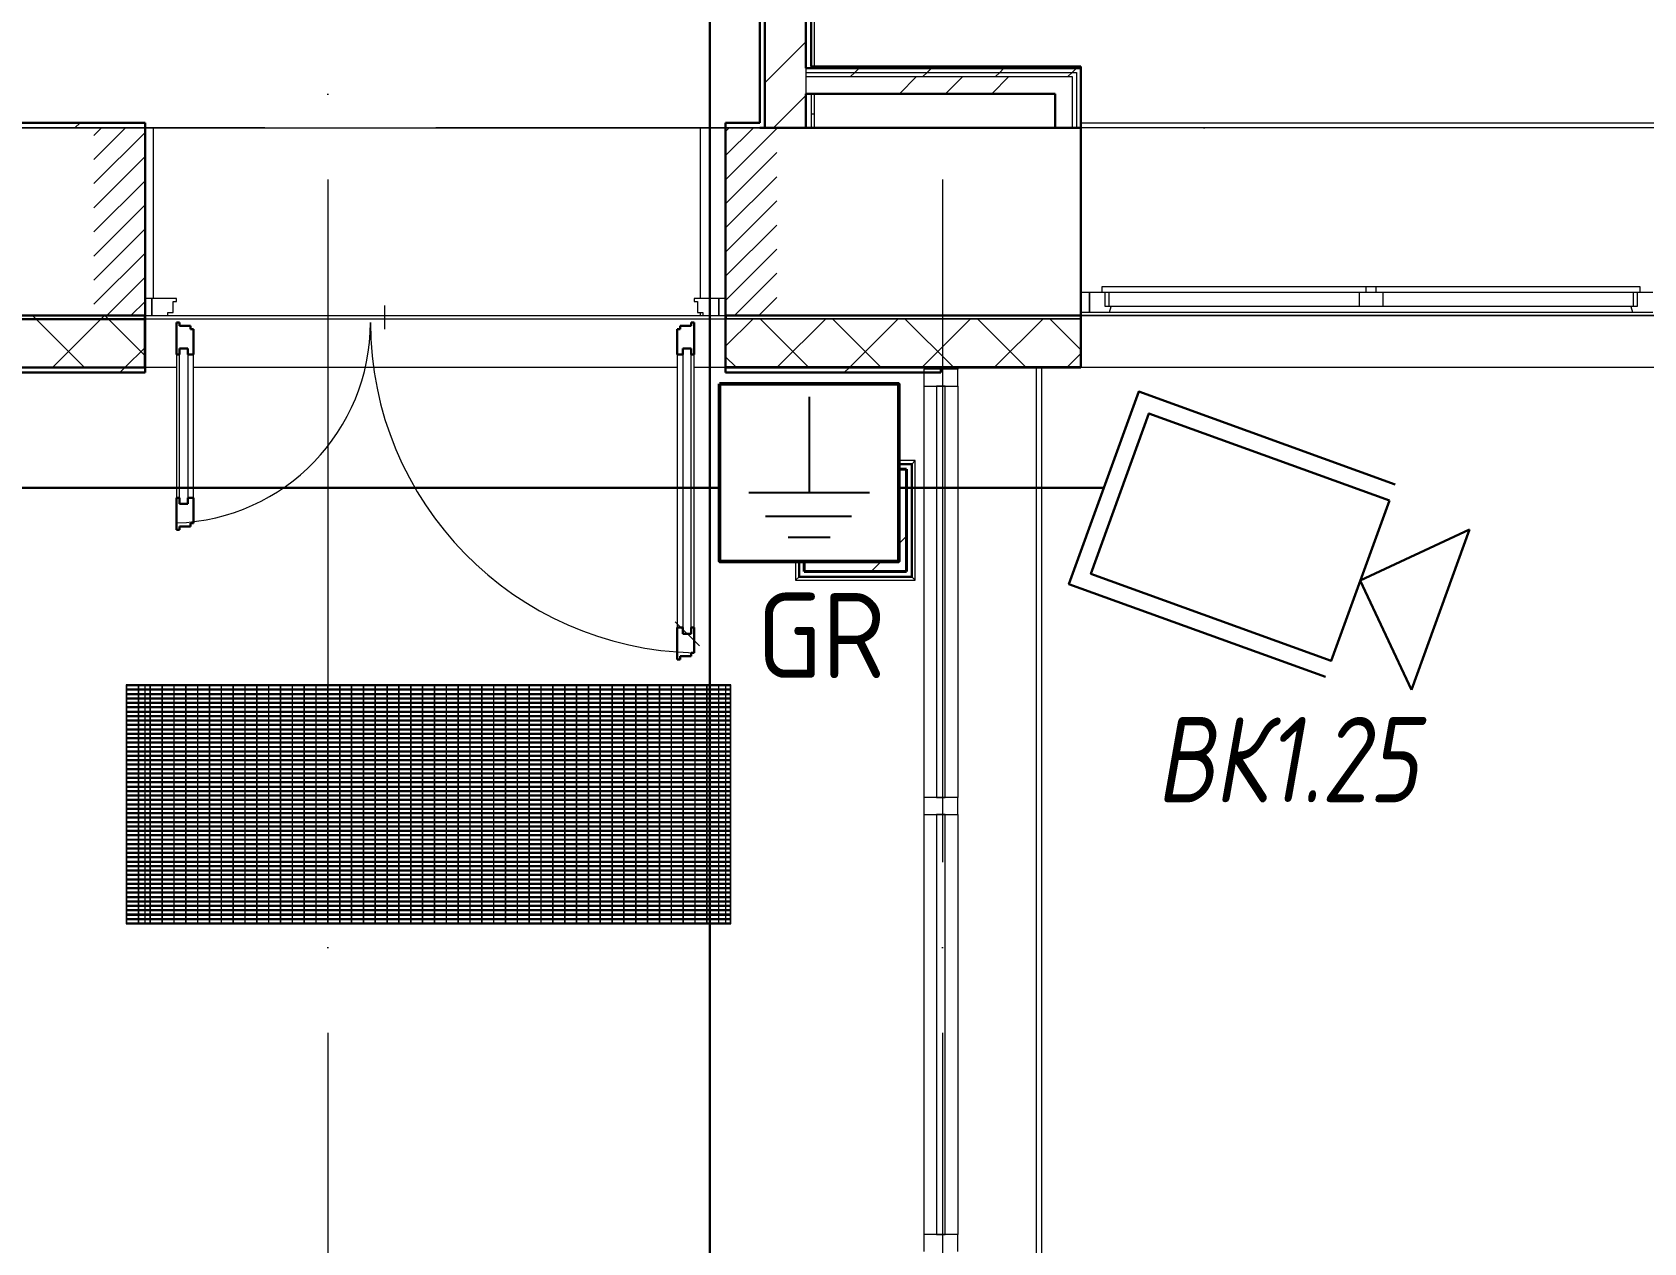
# Model space of a CAD drawing. Header units: millimetres. Extents: x -495897 to 1376592, y -28539 to 470976.
# Drawn here: x -32028 to -27309, y 336989 to 340535 of the extents above; entities that cross this region are included whole.
import ezdxf
from ezdxf.enums import TextEntityAlignment as Align

# ---------------------------------------------------------------- set-up
doc = ezdxf.new("R2010")
doc.units = ezdxf.units.MM
doc.set_wipeout_variables(frame=1)
for name, pattern in [('ADSK_Линия сетки', [25, 20, -2.5, 0, -2.5]), ('ADSK_Невидимые', [5, 3, -2]), ('ADSK_Штриховая_ш2 п1_5', [4.5, 3, -1.5])]:
    doc.linetypes.add(name, pattern=pattern)
for name, color, linetype, lineweight in [('_ Окна', 7, 'Continuous', 9), ('RC-Видеонаблюдение', 5, 'Continuous', 30), ('RC-Линии_связи-Адресные', 5, 'Continuous', 30), ('Витраж', 7, 'Continuous', 9), ('Двери', 252, 'Continuous', 9), ('Лестницы', 252, 'Continuous', 9), ('Линии', 7, 'Continuous', 9), ('Несущие колонны', 252, 'Continuous', 18), ('НО ВН - ВК', 164, 'Continuous', 50), ('Обобщенные модели', 252, 'Continuous', 18), ('Ограждение', 252, 'Continuous', 9), ('Окна', 252, 'Continuous', 9), ('Оси', 252, 'Continuous', 9), ('Панели витража', 252, 'Continuous', 9), ('Перекрытие', 252, 'Continuous', 18), ('Стены внутренние', 7, 'Continuous', 18), ('Стены наружные', 7, 'Continuous', 18), ('Стены штриховка', 7, 'Continuous', 9)]:
    doc.layers.add(name, color=color, linetype=linetype, lineweight=lineweight)
doc.layers.add('RC-Позиционные_обозначения', color=7, linetype='Continuous')
doc.layers.add('Двери открывание', color=7, linetype='Continuous', lineweight=9, true_color=0xc0c0c0)
doc.styles.add('ISOCPEUR', font='isocpeur.ttf', dxfattribs={"width": 0.9, "height": 350})
doc.styles.add('RubezhCAD', font='', dxfattribs={"oblique": 10})
doc.styles.get("Standard").update_dxf_attribs({"font": ''})
doc.styles.get('RubezhCAD').set_extended_font_data('GOST type A')
doc.styles.get('Standard').set_extended_font_data('GOST type B')

# ---------------------------------------------------------------- blocks, each defined once
blk = doc.blocks.new('RC-UGO-CAM-03')
blk.add_attdef('PSTN', text='', height=2.5).set_placement((4.626, 3.284), align=Align.BOTTOM_LEFT)
blk.add_wipeout([(3.743, 0), (6.243, 2.499), (6.243, -2.499)])
blk.add_line((6.243, 2.499), (6.243, -2.499))
blk.add_wipeout([(-3.743, -2.499), (-3.741, 2.497), (3.743, 2.499), (3.743, -2.499)])
for q in [(6.243, 2.499), (6.243, -2.499)]:
    blk.add_line((3.743, 0), q)
blk.add_lwpolyline([(3.743, 2.999), (-4.243, 2.999), (-4.243, -2.999), (3.743, -2.999)])
blk.add_lwpolyline([(3.743, -2.499), (3.743, 2.499), (-3.743, 2.499), (-3.743, -2.499), (3.743, -2.499)], close=True)
blk = doc.blocks.new('1 этаж')
at = {"layer": 'Двери', "lineweight": 18, "true_color": 0x636466}
h = blk.add_hatch(dxfattribs=at)
h.set_pattern_fill('FP_2', color=251, angle=180, style=0, pattern_type=2)
h.set_pattern_definition([(225, (-29965.8, -20418.73), (35.3553, -35.3553), [])])
h.paths.add_polyline_path([(-29090.8, -20693.7), (-29090.8, -20143.7), (-29240.8, -20143.7), (-29240.8, -20693.7)])
h.paths.add_polyline_path([(-30940.8, -20693.7), (-30940.8, -20143.7), (-31090.8, -20143.7), (-31090.8, -20693.7)])
at = {"layer": 'Несущие колонны', "lineweight": 9, "true_color": 0x636466}
h = blk.add_hatch(dxfattribs=at)
h.set_pattern_fill('FP_4', color=251, style=0, pattern_type=2)
h.set_pattern_definition([(45, (-32119.82, 96), (-224.5064, 224.5064), []), (45, (-31895.32, 96), (-224.5064, 224.5064), [396.875, -79.375, 3.353, -76.022])])
h.paths.add_polyline_path([(-29010.8, -21443.7), (-28710.8, -21443.7), (-28710.8, -21143.7), (-29010.8, -21143.7)])
at = {"layer": 'Ограждение', "true_color": 0x636466}
h = blk.add_hatch(dxfattribs=at)
h.set_pattern_fill('FP_25', color=251, style=0, pattern_type=2)
h.set_pattern_definition([(0, (-32119.8, 96), (0, 600), []), (90, (-32119.8, 96), (-600, 4e-14), [])])
h.paths.add_polyline_path([(-28990.8, -20143.7), (-28980.8, -20143.7), (-28980.8, -20043.7), (-28990.8, -20043.7)])
h.paths.add_polyline_path([(-28990.8, -19963.7), (-28980.8, -19963.7), (-28980.8, -14813.7), (-28990.8, -14803.7), (-28990.8, -19852.1)])
at = {"layer": 'Стены наружные', "lineweight": 9, "true_color": 0x636466}
h = blk.add_hatch(dxfattribs=at)
h.set_pattern_fill('FP_41', color=251, style=0, pattern_type=2)
h.set_pattern_definition([(180, (-32119.82, 96), (-1e-14, -100), [])])
h.paths.add_polyline_path([(-66005.8, -20703.7), (-64730.8, -20703.7), (-64730.8, -20693.7), (-66005.8, -20693.7)])
h.paths.add_polyline_path([(2117.4, -20703.7), (2694.2, -20703.7), (2694.2, -20693.7), (1409.2, -20693.7), (1409.2, -20703.7)])
h.paths.add_polyline_path([(-63030.8, -20703.7), (-61880.8, -20703.7), (-61880.8, -20693.7), (-63030.8, -20693.7)])
h.paths.add_polyline_path([(-752.8, -20703.7), (-290.8, -20703.7), (-290.8, -20693.7), (-1390.8, -20693.7), (-1390.8, -20703.7)])
h.paths.add_polyline_path([(-60180.8, -20703.7), (-59050.8, -20703.7), (-59050.8, -20693.7), (-60180.8, -20693.7)])
h.paths.add_polyline_path([(-3623, -20703.7), (-3090.8, -20703.7), (-3090.8, -20693.7), (-4165.8, -20693.7), (-4165.8, -20703.7)])
h.paths.add_polyline_path([(-57350.8, -20703.7), (-56240.8, -20703.7), (-56240.8, -20693.7), (-57350.8, -20693.7)])
h.paths.add_polyline_path([(-5865.8, -20703.7), (-5865.8, -20693.7), (-6960.8, -20693.7), (-6960.8, -20703.7), (-6493.2, -20703.7)])
h.paths.add_polyline_path([(-54540.8, -20703.7), (-53450.8, -20703.7), (-53450.8, -20693.7), (-54540.8, -20693.7)])
h.paths.add_polyline_path([(-8660.8, -20703.7), (-8660.8, -20693.7), (-9765.8, -20693.7), (-9765.8, -20703.7), (-9363.4, -20703.7)])
h.paths.add_polyline_path([(-51750.8, -20703.7), (-50620.8, -20703.7), (-50620.8, -20693.7), (-51750.8, -20693.7)])
h.paths.add_polyline_path([(-11516, -20703.7), (-11465.8, -20703.7), (-11465.8, -20693.7), (-12545.8, -20693.7), (-12545.8, -20703.7), (-12233.6, -20703.7)])
h.paths.add_polyline_path([(-48920.8, -20703.7), (-47800.8, -20703.7), (-47800.8, -20693.7), (-48920.8, -20693.7)])
h.paths.add_polyline_path([(-14245.8, -20703.7), (-14245.8, -20693.7), (-15320.8, -20693.7), (-15320.8, -20703.7), (-14386.2, -20703.7)])
h.paths.add_polyline_path([(-46100.8, -20703.7), (-45030.8, -20703.7), (-45030.8, -20693.7), (-46100.8, -20693.7)])
h.paths.add_polyline_path([(-17256.4, -20703.7), (-17020.8, -20703.7), (-17020.8, -20693.7), (-18120.8, -20693.7), (-18120.8, -20703.7), (-17974, -20703.7)])
h.paths.add_polyline_path([(-43330.8, -20703.7), (-42230.8, -20703.7), (-42230.8, -20693.7), (-43330.8, -20693.7)])
h.paths.add_polyline_path([(-19820.8, -20703.7), (-19820.8, -20693.7), (-20920.8, -20693.7), (-20920.8, -20703.7), (-20126.6, -20703.7)])
h.paths.add_polyline_path([(-40530.8, -20703.7), (-39400.8, -20703.7), (-39400.8, -20693.7), (-40530.8, -20693.7)])
h.paths.add_polyline_path([(-22620.8, -20703.7), (-22620.8, -20693.7), (-23700.8, -20693.7), (-23700.8, -20703.7), (-22996.8, -20703.7)])
h.paths.add_polyline_path([(-25867, -20703.7), (-25400.8, -20703.7), (-25400.8, -20693.7), (-26500.8, -20693.7), (-26500.8, -20703.7), (-26498.8, -20703.7)])
h.paths.add_polyline_path([(-37700.8, -20703.7), (-36590.8, -20703.7), (-36590.8, -20693.7), (-37700.8, -20693.7)])
h.paths.add_polyline_path([(-28202.8, -20703.7), (-28200.8, -20703.7), (-28200.8, -20693.7), (-29240.8, -20693.7), (-29239.8, -20703.7), (-28378.4, -20703.7)])
h.paths.add_polyline_path([(-34890.8, -20703.7), (-33780.8, -20703.7), (-33780.8, -20693.7), (-34890.8, -20693.7)])
h.paths.add_polyline_path([(-30940.8, -20703.7), (-30940.8, -20693.7), (-32080.8, -20693.7), (-32079.8, -20703.7), (-31090.8, -20703.7)])
at = {"layer": '_ Окна', "color": 251, "true_color": 0x636466}
for p, q in [((-28175.8, -20625.7), (-28200.8, -20625.7)), ((-28175.8, -20683.7), (-28175.8, -20625.7)), ((-28200.8, -20683.7), (-28175.8, -20683.7))]:
    blk.add_line(p, q, dxfattribs=at)
at = {"layer": '_ Окна', "color": 251, "lineweight": 18, "true_color": 0x636466}
for p, q in [((-28137.8, -20625.7), (-28175.8, -20625.7)), ((-28175.8, -20625.7), (-28175.8, -20683.7)), ((-28129.8, -20666.7), (-28129.8, -20625.7)), ((-28117.8, -20666.7), (-28129.8, -20666.7)), ((-28116.4, -20683.7), (-28111.8, -20666.7)), ((-26589.8, -20666.7), (-26585.2, -20683.7)), ((-26571.8, -20666.7), (-26583.8, -20666.7)), ((-26571.8, -20625.7), (-26571.8, -20666.7)), ((-26525.8, -20625.7), (-26563.8, -20625.7)), ((-28175.8, -20683.7), (-28116.4, -20683.7)), ((-26585.2, -20683.7), (-26525.8, -20683.7))]:
    blk.add_line(p, q, dxfattribs=at)
at = {"layer": 'Витраж', "color": 251, "lineweight": 18, "true_color": 0x636466, "extrusion": (0, 0, -1)}
for p, q in [((-28560.8, -20850.7), (-28660.8, -20850.7)), ((-28660.8, -20850.7), (-28660.8, -20900.7)), ((-28560.8, -20900.7), (-28560.8, -20850.7)), ((-28660.8, -20900.7), (-28560.8, -20900.7)), ((-28560.8, -22105.7), (-28660.8, -22105.7)), ((-28660.8, -22105.7), (-28660.8, -22155.7)), ((-28560.8, -22155.7), (-28560.8, -22105.7)), ((-28660.8, -22155.7), (-28560.8, -22155.7)), ((-28560.8, -23385.7), (-28660.8, -23385.7)), ((-28660.8, -23385.7), (-28660.8, -23435.7)), ((-28560.8, -23435.7), (-28560.8, -23385.7))]:
    blk.add_line(p, q, dxfattribs=at)
at = {"layer": 'Витраж', "color": 251, "true_color": 0x636466}
for p, q in [((-28660.8, -20900.7), (-28660.8, -22105.7)), ((-28560.8, -20900.7), (-28560.8, -22105.7)), ((-28660.8, -22155.7), (-28660.8, -23385.7)), ((-28560.8, -22155.7), (-28560.8, -23385.7))]:
    blk.add_line(p, q, dxfattribs=at)
at = {"layer": 'Двери', "color": 251, "linetype": 'ADSK_Штриховая_ш2 п1_5', "true_color": 0x636466}
for p, q in [((-30940.8, -20143.7), (-31090.8, -20143.7)), ((-30940.8, -20693.7), (-30940.8, -20143.7)), ((-29090.8, -20143.7), (-29240.8, -20143.7)), ((-29240.8, -20143.7), (-29240.8, -20693.7)), ((-31090.8, -20693.7), (-30940.8, -20693.7)), ((-29240.8, -20693.7), (-29090.8, -20693.7))]:
    blk.add_line(p, q, dxfattribs=at)
at = {"layer": 'Двери', "color": 251, "true_color": 0x636466}
for p, q in [((-30940.8, -20643.7), (-30940.8, -20693.7)), ((-30920.8, -20643.7), (-30940.8, -20643.7)), ((-30920.8, -20693.7), (-30920.8, -20643.7)), ((-30848.8, -20643.7), (-30920.8, -20643.7)), ((-30920.8, -20643.7), (-30920.8, -20693.7)), ((-30858.8, -20684.7), (-30858.8, -20652.7)), ((-30858.8, -20652.7), (-30848.8, -20652.7)), ((-30848.8, -20652.7), (-30848.8, -20643.7)), ((-29260.8, -20643.7), (-29332.8, -20643.7)), ((-29332.8, -20643.7), (-29332.8, -20652.7)), ((-29332.8, -20652.7), (-29322.8, -20652.7)), ((-29322.8, -20652.7), (-29322.8, -20684.7)), ((-29240.8, -20643.7), (-29260.8, -20643.7)), ((-29260.8, -20643.7), (-29260.8, -20693.7)), ((-29260.8, -20693.7), (-29260.8, -20643.7)), ((-29240.8, -20693.7), (-29240.8, -20643.7)), ((-30940.8, -20693.7), (-30920.8, -20693.7)), ((-30920.8, -20693.7), (-30873.8, -20693.7)), ((-30873.8, -20693.7), (-30873.8, -20684.7)), ((-30873.8, -20684.7), (-30858.8, -20684.7)), ((-29322.8, -20684.7), (-29307.8, -20684.7)), ((-29307.8, -20684.7), (-29307.8, -20693.7)), ((-29307.8, -20693.7), (-29260.8, -20693.7)), ((-29260.8, -20693.7), (-29240.8, -20693.7)), ((-30848.8, -20807.7), (-30848.8, -21227.7)), ((-30839.8, -20789.7), (-30815.8, -20789.7)), ((-30839.8, -21245.7), (-30839.8, -20789.7)), ((-30815.8, -20789.7), (-30815.8, -21245.7)), ((-30798.8, -21227.7), (-30798.8, -20807.7)), ((-29382.8, -20807.7), (-29382.8, -21607.7)), ((-29365.8, -20789.7), (-29365.8, -21625.7)), ((-29341.8, -20789.7), (-29365.8, -20789.7)), ((-29341.8, -21625.7), (-29341.8, -20789.7)), ((-29332.8, -21607.7), (-29332.8, -20807.7)), ((-30815.8, -21245.7), (-30839.8, -21245.7)), ((-29365.8, -21625.7), (-29341.8, -21625.7))]:
    blk.add_line(p, q, dxfattribs=at)
at = {"layer": 'Двери', "color": 251, "lineweight": 30, "true_color": 0x636466}
for p, q in [((-30839.8, -20713.7), (-30848.8, -20713.7)), ((-30848.8, -20713.7), (-30848.8, -20807.7)), ((-30839.8, -20723.7), (-30839.8, -20713.7)), ((-29332.8, -20713.7), (-29341.8, -20713.7)), ((-29341.8, -20713.7), (-29341.8, -20723.7)), ((-29332.8, -20807.7), (-29332.8, -20713.7)), ((-30807.8, -20723.7), (-30839.8, -20723.7)), ((-30807.8, -20733.7), (-30807.8, -20723.7)), ((-30798.8, -20733.7), (-30807.8, -20733.7)), ((-30798.8, -20807.7), (-30798.8, -20733.7)), ((-29373.8, -20733.7), (-29382.8, -20733.7)), ((-29382.8, -20733.7), (-29382.8, -20807.7)), ((-29373.8, -20723.7), (-29373.8, -20733.7)), ((-29341.8, -20723.7), (-29373.8, -20723.7)), ((-30839.8, -20807.7), (-30848.8, -20807.7)), ((-30839.8, -20789.7), (-30839.8, -20807.7)), ((-30815.8, -20789.7), (-30839.8, -20789.7)), ((-30815.8, -20807.7), (-30815.8, -20789.7)), ((-30798.8, -20807.7), (-30815.8, -20807.7)), ((-29382.8, -20807.7), (-29365.8, -20807.7)), ((-29365.8, -20807.7), (-29365.8, -20789.7)), ((-29365.8, -20789.7), (-29341.8, -20789.7)), ((-29341.8, -20789.7), (-29341.8, -20807.7)), ((-29341.8, -20807.7), (-29332.8, -20807.7)), ((-30848.8, -21227.7), (-30848.8, -21321.7)), ((-30839.8, -21227.7), (-30848.8, -21227.7)), ((-30839.8, -21245.7), (-30839.8, -21227.7)), ((-30815.8, -21227.7), (-30815.8, -21245.7)), ((-30798.8, -21227.7), (-30815.8, -21227.7)), ((-30798.8, -21301.7), (-30798.8, -21227.7)), ((-30815.8, -21245.7), (-30839.8, -21245.7)), ((-30848.8, -21321.7), (-30839.8, -21321.7)), ((-30839.8, -21321.7), (-30839.8, -21311.7)), ((-30839.8, -21311.7), (-30807.8, -21311.7)), ((-30807.8, -21311.7), (-30807.8, -21301.7)), ((-30807.8, -21301.7), (-30798.8, -21301.7)), ((-29382.8, -21607.7), (-29382.8, -21701.7)), ((-29382.8, -21607.7), (-29365.8, -21607.7)), ((-29365.8, -21607.7), (-29365.8, -21625.7)), ((-29341.8, -21607.7), (-29332.8, -21607.7)), ((-29341.8, -21625.7), (-29341.8, -21607.7)), ((-29332.8, -21681.7), (-29332.8, -21607.7)), ((-29365.8, -21625.7), (-29341.8, -21625.7)), ((-29382.8, -21701.7), (-29373.8, -21701.7)), ((-29373.8, -21701.7), (-29373.8, -21691.7)), ((-29373.8, -21691.7), (-29341.8, -21691.7)), ((-29341.8, -21691.7), (-29341.8, -21681.7)), ((-29341.8, -21681.7), (-29332.8, -21681.7))]:
    blk.add_line(p, q, dxfattribs=at)
at = {"layer": 'Двери открывание', "color": 251, "true_color": 0x636466}
for centre, radius, start, end in [((-30868.8, -20713.7), 588, 271.9492, 0), ((-29312.8, -20713.7), 968, 180, 268.8161)]:
    blk.add_arc(centre, radius, start, end, dxfattribs=at)
at = {"layer": 'Лестницы', "color": 251, "true_color": 0x636466}
for p, q in [((-28560.8, -20845.7), (-28560.8, -20850.7)), ((-28330.8, -24413.6), (-28330.8, -20845.7))]:
    blk.add_line(p, q, dxfattribs=at)
at = {"layer": 'Линии', "color": 251, "ltscale": 100, "true_color": 0x636466}
blk.add_line((-30239.1, -20733.7), (-30239.1, -20663.7), dxfattribs=at)
at = {"layer": 'Линии', "color": 251, "linetype": 'ADSK_Невидимые', "ltscale": 100, "true_color": 0x636466}
blk.add_line((-29317.8, -21661.7), (-29388.5, -21591), dxfattribs=at)
at = {"layer": 'Несущие колонны', "color": 251, "lineweight": 40, "true_color": 0x636466}
for p, q in [((-29010.8, -21443.7), (-29010.8, -21143.7)), ((-29010.8, -21143.7), (-28710.8, -21143.7)), ((-28710.8, -21143.7), (-29010.8, -21143.7)), ((-29010.8, -21143.7), (-29010.8, -21443.7)), ((-28710.8, -21143.7), (-28710.8, -21443.7)), ((-28710.8, -21443.7), (-28710.8, -21143.7)), ((-28710.8, -21443.7), (-29010.8, -21443.7)), ((-29010.8, -21443.7), (-28710.8, -21443.7))]:
    blk.add_line(p, q, dxfattribs=at)
at = {"layer": 'Обобщенные модели', "color": 251, "lineweight": 9, "true_color": 0x636466}
for p, q in [((-30994.1, -21775.7), (-30995.8, -21775.7)), ((-30995.8, -21775.7), (-30995.8, -22475.7)), ((-29225.8, -21775.7), (-30995.8, -21775.7)), ((-30995.8, -21775.7), (-30995.8, -21777.7)), ((-30995.8, -21777.7), (-29225.8, -21777.7)), ((-29225.8, -21788.7), (-30995.8, -21788.7)), ((-30995.8, -21788.7), (-30995.8, -21790.6)), ((-30995.8, -21790.6), (-29225.8, -21790.6)), ((-29225.8, -21801.6), (-30995.8, -21801.6)), ((-30995.8, -21801.6), (-30995.8, -21803.5)), ((-30994.1, -22475.7), (-30994.1, -21775.7)), ((-30959.5, -21775.7), (-30961.1, -21775.7)), ((-30961.1, -21775.7), (-30961.1, -22475.7)), ((-30959.5, -22475.7), (-30959.5, -21775.7)), ((-30924.8, -21775.7), (-30926.5, -21775.7)), ((-30926.5, -21775.7), (-30926.5, -22475.7)), ((-30924.8, -22475.7), (-30924.8, -21775.7)), ((-30890.1, -21775.7), (-30891.8, -21775.7)), ((-30891.8, -21775.7), (-30891.8, -22475.7)), ((-30890.1, -22475.7), (-30890.1, -21775.7)), ((-30855.4, -21775.7), (-30857.1, -21775.7)), ((-30857.1, -21775.7), (-30857.1, -22475.7)), ((-30855.4, -22475.7), (-30855.4, -21775.7)), ((-30820.8, -21775.7), (-30822.4, -21775.7)), ((-30822.4, -21775.7), (-30822.4, -22475.7)), ((-30820.8, -22475.7), (-30820.8, -21775.7)), ((-30786.1, -21775.7), (-30787.8, -21775.7)), ((-30787.8, -21775.7), (-30787.8, -22475.7)), ((-30786.1, -22475.7), (-30786.1, -21775.7)), ((-30751.4, -21775.7), (-30753.1, -21775.7)), ((-30753.1, -21775.7), (-30753.1, -22475.7)), ((-30751.4, -22475.7), (-30751.4, -21775.7)), ((-30716.7, -21775.7), (-30718.4, -21775.7)), ((-30718.4, -21775.7), (-30718.4, -22475.7)), ((-30716.7, -22475.7), (-30716.7, -21775.7)), ((-30682.1, -21775.7), (-30683.7, -21775.7)), ((-30683.7, -21775.7), (-30683.7, -22475.7)), ((-30682.1, -22475.7), (-30682.1, -21775.7)), ((-30647.4, -21775.7), (-30649.1, -21775.7)), ((-30649.1, -21775.7), (-30649.1, -22475.7)), ((-30647.4, -22475.7), (-30647.4, -21775.7)), ((-30612.7, -21775.7), (-30614.4, -21775.7)), ((-30614.4, -21775.7), (-30614.4, -22475.7)), ((-30612.7, -22475.7), (-30612.7, -21775.7)), ((-30578.1, -21775.7), (-30579.7, -21775.7)), ((-30579.7, -21775.7), (-30579.7, -22475.7)), ((-30578.1, -22475.7), (-30578.1, -21775.7)), ((-30543.4, -21775.7), (-30545.1, -21775.7)), ((-30545.1, -21775.7), (-30545.1, -22475.7)), ((-30543.4, -22475.7), (-30543.4, -21775.7)), ((-30508.7, -21775.7), (-30510.4, -21775.7)), ((-30510.4, -21775.7), (-30510.4, -22475.7)), ((-30508.7, -22475.7), (-30508.7, -21775.7)), ((-30474, -21775.7), (-30475.7, -21775.7)), ((-30475.7, -21775.7), (-30475.7, -22475.7)), ((-30474, -22475.7), (-30474, -21775.7)), ((-30439.4, -21775.7), (-30441, -21775.7)), ((-30441, -21775.7), (-30441, -22475.7)), ((-30439.4, -22475.7), (-30439.4, -21775.7)), ((-30404.7, -21775.7), (-30406.4, -21775.7)), ((-30406.4, -21775.7), (-30406.4, -22475.7)), ((-30404.7, -22475.7), (-30404.7, -21775.7)), ((-30370, -21775.7), (-30371.7, -21775.7)), ((-30371.7, -21775.7), (-30371.7, -22475.7)), ((-30370, -22475.7), (-30370, -21775.7)), ((-30335.3, -21775.7), (-30337, -21775.7)), ((-30337, -21775.7), (-30337, -22475.7)), ((-30335.3, -22475.7), (-30335.3, -21775.7)), ((-30300.7, -21775.7), (-30302.3, -21775.7)), ((-30302.3, -21775.7), (-30302.3, -22475.7)), ((-30300.7, -22475.7), (-30300.7, -21775.7)), ((-30266, -21775.7), (-30267.7, -21775.7)), ((-30267.7, -21775.7), (-30267.7, -22475.7)), ((-30266, -22475.7), (-30266, -21775.7)), ((-30231.3, -21775.7), (-30233, -21775.7)), ((-30233, -21775.7), (-30233, -22475.7)), ((-30231.3, -22475.7), (-30231.3, -21775.7)), ((-30196.6, -21775.7), (-30198.3, -21775.7)), ((-30198.3, -21775.7), (-30198.3, -22475.7)), ((-30196.6, -22475.7), (-30196.6, -21775.7)), ((-30162, -21775.7), (-30163.6, -21775.7)), ((-30163.6, -21775.7), (-30163.6, -22475.7)), ((-30162, -22475.7), (-30162, -21775.7)), ((-30127.3, -21775.7), (-30129, -21775.7)), ((-30129, -21775.7), (-30129, -22475.7)), ((-30127.3, -22475.7), (-30127.3, -21775.7)), ((-30092.6, -21775.7), (-30094.3, -21775.7)), ((-30094.3, -21775.7), (-30094.3, -22475.7)), ((-30092.6, -22475.7), (-30092.6, -21775.7)), ((-30058, -21775.7), (-30059.6, -21775.7)), ((-30059.6, -21775.7), (-30059.6, -22475.7)), ((-30058, -22475.7), (-30058, -21775.7)), ((-30023.3, -21775.7), (-30025, -21775.7)), ((-30025, -21775.7), (-30025, -22475.7)), ((-30023.3, -22475.7), (-30023.3, -21775.7)), ((-29988.6, -21775.7), (-29990.3, -21775.7)), ((-29990.3, -21775.7), (-29990.3, -22475.7)), ((-29988.6, -22475.7), (-29988.6, -21775.7)), ((-29953.9, -21775.7), (-29955.6, -21775.7)), ((-29955.6, -21775.7), (-29955.6, -22475.7)), ((-29953.9, -22475.7), (-29953.9, -21775.7)), ((-29919.3, -21775.7), (-29920.9, -21775.7)), ((-29920.9, -21775.7), (-29920.9, -22475.7)), ((-29919.3, -22475.7), (-29919.3, -21775.7)), ((-29884.6, -21775.7), (-29886.3, -21775.7)), ((-29886.3, -21775.7), (-29886.3, -22475.7)), ((-29884.6, -22475.7), (-29884.6, -21775.7)), ((-29849.9, -21775.7), (-29851.6, -21775.7)), ((-29851.6, -21775.7), (-29851.6, -22475.7)), ((-29849.9, -22475.7), (-29849.9, -21775.7)), ((-29815.2, -21775.7), (-29816.9, -21775.7)), ((-29816.9, -21775.7), (-29816.9, -22475.7)), ((-29815.2, -22475.7), (-29815.2, -21775.7)), ((-29780.6, -21775.7), (-29782.2, -21775.7)), ((-29782.2, -21775.7), (-29782.2, -22475.7)), ((-29780.6, -22475.7), (-29780.6, -21775.7)), ((-29745.9, -21775.7), (-29747.6, -21775.7)), ((-29747.6, -21775.7), (-29747.6, -22475.7)), ((-29745.9, -22475.7), (-29745.9, -21775.7)), ((-29711.2, -21775.7), (-29712.9, -21775.7)), ((-29712.9, -21775.7), (-29712.9, -22475.7)), ((-29711.2, -22475.7), (-29711.2, -21775.7)), ((-29676.6, -21775.7), (-29678.2, -21775.7)), ((-29678.2, -21775.7), (-29678.2, -22475.7)), ((-29676.6, -22475.7), (-29676.6, -21775.7)), ((-29641.9, -21775.7), (-29643.6, -21775.7)), ((-29643.6, -21775.7), (-29643.6, -22475.7)), ((-29641.9, -22475.7), (-29641.9, -21775.7)), ((-29607.2, -21775.7), (-29608.9, -21775.7)), ((-29608.9, -21775.7), (-29608.9, -22475.7)), ((-29607.2, -22475.7), (-29607.2, -21775.7)), ((-29572.5, -21775.7), (-29574.2, -21775.7)), ((-29574.2, -21775.7), (-29574.2, -22475.7)), ((-29572.5, -22475.7), (-29572.5, -21775.7)), ((-29537.9, -21775.7), (-29539.5, -21775.7)), ((-29539.5, -21775.7), (-29539.5, -22475.7)), ((-29537.9, -22475.7), (-29537.9, -21775.7)), ((-29503.2, -21775.7), (-29504.9, -21775.7)), ((-29504.9, -21775.7), (-29504.9, -22475.7)), ((-29503.2, -22475.7), (-29503.2, -21775.7)), ((-29468.5, -21775.7), (-29470.2, -21775.7)), ((-29470.2, -21775.7), (-29470.2, -22475.7)), ((-29468.5, -22475.7), (-29468.5, -21775.7)), ((-29433.8, -21775.7), (-29435.5, -21775.7)), ((-29435.5, -21775.7), (-29435.5, -22475.7)), ((-29433.8, -22475.7), (-29433.8, -21775.7)), ((-29399.2, -21775.7), (-29400.8, -21775.7)), ((-29400.8, -21775.7), (-29400.8, -22475.7)), ((-29399.2, -22475.7), (-29399.2, -21775.7)), ((-29364.5, -21775.7), (-29366.2, -21775.7)), ((-29366.2, -21775.7), (-29366.2, -22475.7)), ((-29364.5, -22475.7), (-29364.5, -21775.7)), ((-29329.8, -21775.7), (-29331.5, -21775.7)), ((-29331.5, -21775.7), (-29331.5, -22475.7)), ((-29329.8, -22475.7), (-29329.8, -21775.7)), ((-29295.1, -21775.7), (-29296.8, -21775.7)), ((-29296.8, -21775.7), (-29296.8, -22475.7)), ((-29295.1, -22475.7), (-29295.1, -21775.7)), ((-29260.5, -21775.7), (-29262.1, -21775.7)), ((-29262.1, -21775.7), (-29262.1, -22475.7)), ((-29260.5, -22475.7), (-29260.5, -21775.7)), ((-29225.8, -21775.7), (-29227.5, -21775.7)), ((-29227.5, -21775.7), (-29227.5, -22475.7)), ((-29225.8, -22475.7), (-29225.8, -21775.7)), ((-29225.8, -21777.7), (-29225.8, -21775.7)), ((-29225.8, -21790.6), (-29225.8, -21788.7)), ((-29225.8, -21803.5), (-29225.8, -21801.6)), ((-30995.8, -21803.5), (-29225.8, -21803.5)), ((-29225.8, -21814.5), (-30995.8, -21814.5)), ((-30995.8, -21814.5), (-30995.8, -21816.4)), ((-30995.8, -21816.4), (-29225.8, -21816.4)), ((-29225.8, -21827.4), (-30995.8, -21827.4)), ((-30995.8, -21827.4), (-30995.8, -21829.4)), ((-30995.8, -21829.4), (-29225.8, -21829.4)), ((-29225.8, -21840.4), (-30995.8, -21840.4)), ((-30995.8, -21840.4), (-30995.8, -21842.3)), ((-30995.8, -21842.3), (-29225.8, -21842.3)), ((-29225.8, -21816.4), (-29225.8, -21814.5)), ((-29225.8, -21829.4), (-29225.8, -21827.4)), ((-29225.8, -21842.3), (-29225.8, -21840.4)), ((-29225.8, -21853.3), (-30995.8, -21853.3)), ((-30995.8, -21853.3), (-30995.8, -21855.2)), ((-30995.8, -21855.2), (-29225.8, -21855.2)), ((-29225.8, -21866.2), (-30995.8, -21866.2)), ((-30995.8, -21866.2), (-30995.8, -21868.1)), ((-30995.8, -21868.1), (-29225.8, -21868.1)), ((-29225.8, -21879.1), (-30995.8, -21879.1)), ((-30995.8, -21879.1), (-30995.8, -21881.1)), ((-30995.8, -21881.1), (-29225.8, -21881.1)), ((-29225.8, -21892.1), (-30995.8, -21892.1)), ((-30995.8, -21892.1), (-30995.8, -21894)), ((-30995.8, -21894), (-29225.8, -21894)), ((-29225.8, -21855.2), (-29225.8, -21853.3)), ((-29225.8, -21868.1), (-29225.8, -21866.2)), ((-29225.8, -21881.1), (-29225.8, -21879.1)), ((-29225.8, -21894), (-29225.8, -21892.1)), ((-29225.8, -21905), (-30995.8, -21905)), ((-30995.8, -21905), (-30995.8, -21906.9)), ((-30995.8, -21906.9), (-29225.8, -21906.9)), ((-29225.8, -21917.9), (-30995.8, -21917.9)), ((-30995.8, -21917.9), (-30995.8, -21919.9)), ((-30995.8, -21919.9), (-29225.8, -21919.9)), ((-29225.8, -21930.9), (-30995.8, -21930.9)), ((-30995.8, -21930.9), (-30995.8, -21932.8)), ((-30995.8, -21932.8), (-29225.8, -21932.8)), ((-29225.8, -21906.9), (-29225.8, -21905)), ((-29225.8, -21919.9), (-29225.8, -21917.9)), ((-29225.8, -21932.8), (-29225.8, -21930.9)), ((-29225.8, -21943.8), (-30995.8, -21943.8)), ((-30995.8, -21943.8), (-30995.8, -21945.7)), ((-30995.8, -21945.7), (-29225.8, -21945.7)), ((-29225.8, -21956.7), (-30995.8, -21956.7)), ((-30995.8, -21956.7), (-30995.8, -21958.6)), ((-30995.8, -21958.6), (-29225.8, -21958.6)), ((-29225.8, -21969.6), (-30995.8, -21969.6)), ((-30995.8, -21969.6), (-30995.8, -21971.6)), ((-30995.8, -21971.6), (-29225.8, -21971.6)), ((-29225.8, -21982.6), (-30995.8, -21982.6)), ((-30995.8, -21982.6), (-30995.8, -21984.5)), ((-30995.8, -21984.5), (-29225.8, -21984.5)), ((-29225.8, -21945.7), (-29225.8, -21943.8)), ((-29225.8, -21958.6), (-29225.8, -21956.7)), ((-29225.8, -21971.6), (-29225.8, -21969.6)), ((-29225.8, -21984.5), (-29225.8, -21982.6)), ((-29225.8, -21995.5), (-30995.8, -21995.5)), ((-30995.8, -21995.5), (-30995.8, -21997.4)), ((-30995.8, -21997.4), (-29225.8, -21997.4)), ((-29225.8, -22008.4), (-30995.8, -22008.4)), ((-30995.8, -22008.4), (-30995.8, -22010.3)), ((-30995.8, -22010.3), (-29225.8, -22010.3)), ((-29225.8, -22021.3), (-30995.8, -22021.3)), ((-30995.8, -22021.3), (-30995.8, -22023.3)), ((-30995.8, -22023.3), (-29225.8, -22023.3)), ((-29225.8, -22034.3), (-30995.8, -22034.3)), ((-30995.8, -22034.3), (-30995.8, -22036.2)), ((-30995.8, -22036.2), (-29225.8, -22036.2)), ((-29225.8, -21997.4), (-29225.8, -21995.5)), ((-29225.8, -22010.3), (-29225.8, -22008.4)), ((-29225.8, -22023.3), (-29225.8, -22021.3)), ((-29225.8, -22036.2), (-29225.8, -22034.3)), ((-29225.8, -22047.2), (-30995.8, -22047.2)), ((-30995.8, -22047.2), (-30995.8, -22049.1)), ((-30995.8, -22049.1), (-29225.8, -22049.1)), ((-29225.8, -22060.1), (-30995.8, -22060.1)), ((-30995.8, -22060.1), (-30995.8, -22062.1)), ((-30995.8, -22062.1), (-29225.8, -22062.1)), ((-29225.8, -22073.1), (-30995.8, -22073.1)), ((-30995.8, -22073.1), (-30995.8, -22075)), ((-30995.8, -22075), (-29225.8, -22075)), ((-29225.8, -22049.1), (-29225.8, -22047.2)), ((-29225.8, -22062.1), (-29225.8, -22060.1)), ((-29225.8, -22075), (-29225.8, -22073.1)), ((-29225.8, -22086), (-30995.8, -22086)), ((-30995.8, -22086), (-30995.8, -22087.9)), ((-30995.8, -22087.9), (-29225.8, -22087.9)), ((-29225.8, -22098.9), (-30995.8, -22098.9)), ((-30995.8, -22098.9), (-30995.8, -22100.8)), ((-30995.8, -22100.8), (-29225.8, -22100.8)), ((-29225.8, -22111.8), (-30995.8, -22111.8)), ((-30995.8, -22111.8), (-30995.8, -22113.8)), ((-30995.8, -22113.8), (-29225.8, -22113.8)), ((-29225.8, -22124.8), (-30995.8, -22124.8)), ((-30995.8, -22124.8), (-30995.8, -22126.7)), ((-30995.8, -22126.7), (-29225.8, -22126.7)), ((-29225.8, -22087.9), (-29225.8, -22086)), ((-29225.8, -22100.8), (-29225.8, -22098.9)), ((-29225.8, -22113.8), (-29225.8, -22111.8)), ((-29225.8, -22126.7), (-29225.8, -22124.8)), ((-29225.8, -22137.7), (-30995.8, -22137.7)), ((-30995.8, -22137.7), (-30995.8, -22139.6)), ((-30995.8, -22139.6), (-29225.8, -22139.6)), ((-29225.8, -22150.6), (-30995.8, -22150.6)), ((-30995.8, -22150.6), (-30995.8, -22152.5)), ((-30995.8, -22152.5), (-29225.8, -22152.5)), ((-29225.8, -22163.5), (-30995.8, -22163.5)), ((-30995.8, -22163.5), (-30995.8, -22165.5)), ((-30995.8, -22165.5), (-29225.8, -22165.5)), ((-29225.8, -22176.5), (-30995.8, -22176.5)), ((-30995.8, -22176.5), (-30995.8, -22178.4)), ((-30995.8, -22178.4), (-29225.8, -22178.4)), ((-29225.8, -22139.6), (-29225.8, -22137.7)), ((-29225.8, -22152.5), (-29225.8, -22150.6)), ((-29225.8, -22165.5), (-29225.8, -22163.5)), ((-29225.8, -22178.4), (-29225.8, -22176.5)), ((-29225.8, -22189.4), (-30995.8, -22189.4)), ((-30995.8, -22189.4), (-30995.8, -22191.3)), ((-30995.8, -22191.3), (-29225.8, -22191.3)), ((-29225.8, -22202.3), (-30995.8, -22202.3)), ((-30995.8, -22202.3), (-30995.8, -22204.3)), ((-30995.8, -22204.3), (-29225.8, -22204.3)), ((-29225.8, -22215.3), (-30995.8, -22215.3)), ((-30995.8, -22215.3), (-30995.8, -22217.2)), ((-30995.8, -22217.2), (-29225.8, -22217.2)), ((-29225.8, -22191.3), (-29225.8, -22189.4)), ((-29225.8, -22204.3), (-29225.8, -22202.3)), ((-29225.8, -22217.2), (-29225.8, -22215.3)), ((-29225.8, -22228.2), (-30995.8, -22228.2)), ((-30995.8, -22228.2), (-30995.8, -22230.1)), ((-30995.8, -22230.1), (-29225.8, -22230.1)), ((-29225.8, -22241.1), (-30995.8, -22241.1)), ((-30995.8, -22241.1), (-30995.8, -22243)), ((-30995.8, -22243), (-29225.8, -22243)), ((-29225.8, -22254), (-30995.8, -22254)), ((-30995.8, -22254), (-30995.8, -22256)), ((-30995.8, -22256), (-29225.8, -22256)), ((-29225.8, -22267), (-30995.8, -22267)), ((-30995.8, -22267), (-30995.8, -22268.9)), ((-30995.8, -22268.9), (-29225.8, -22268.9)), ((-29225.8, -22230.1), (-29225.8, -22228.2)), ((-29225.8, -22243), (-29225.8, -22241.1)), ((-29225.8, -22256), (-29225.8, -22254)), ((-29225.8, -22268.9), (-29225.8, -22267)), ((-29225.8, -22279.9), (-30995.8, -22279.9)), ((-30995.8, -22279.9), (-30995.8, -22281.8)), ((-30995.8, -22281.8), (-29225.8, -22281.8)), ((-29225.8, -22292.8), (-30995.8, -22292.8)), ((-30995.8, -22292.8), (-30995.8, -22294.7)), ((-30995.8, -22294.7), (-29225.8, -22294.7)), ((-29225.8, -22305.7), (-30995.8, -22305.7)), ((-30995.8, -22305.7), (-30995.8, -22307.7)), ((-30995.8, -22307.7), (-29225.8, -22307.7)), ((-29225.8, -22318.7), (-30995.8, -22318.7)), ((-30995.8, -22318.7), (-30995.8, -22320.6)), ((-30995.8, -22320.6), (-29225.8, -22320.6)), ((-29225.8, -22281.8), (-29225.8, -22279.9)), ((-29225.8, -22294.7), (-29225.8, -22292.8)), ((-29225.8, -22307.7), (-29225.8, -22305.7)), ((-29225.8, -22320.6), (-29225.8, -22318.7)), ((-29225.8, -22331.6), (-30995.8, -22331.6)), ((-30995.8, -22331.6), (-30995.8, -22333.5)), ((-30995.8, -22333.5), (-29225.8, -22333.5)), ((-29225.8, -22344.5), (-30995.8, -22344.5)), ((-30995.8, -22344.5), (-30995.8, -22346.5)), ((-30995.8, -22346.5), (-29225.8, -22346.5)), ((-29225.8, -22357.5), (-30995.8, -22357.5)), ((-30995.8, -22357.5), (-30995.8, -22359.4)), ((-30995.8, -22359.4), (-29225.8, -22359.4)), ((-29225.8, -22333.5), (-29225.8, -22331.6)), ((-29225.8, -22346.5), (-29225.8, -22344.5)), ((-29225.8, -22359.4), (-29225.8, -22357.5)), ((-29225.8, -22370.4), (-30995.8, -22370.4)), ((-30995.8, -22370.4), (-30995.8, -22372.3)), ((-30995.8, -22372.3), (-29225.8, -22372.3)), ((-29225.8, -22383.3), (-30995.8, -22383.3)), ((-30995.8, -22383.3), (-30995.8, -22385.2)), ((-30995.8, -22385.2), (-29225.8, -22385.2)), ((-29225.8, -22396.2), (-30995.8, -22396.2)), ((-30995.8, -22396.2), (-30995.8, -22398.2)), ((-30995.8, -22398.2), (-29225.8, -22398.2)), ((-29225.8, -22409.2), (-30995.8, -22409.2)), ((-30995.8, -22409.2), (-30995.8, -22411.1)), ((-30995.8, -22411.1), (-29225.8, -22411.1)), ((-29225.8, -22372.3), (-29225.8, -22370.4)), ((-29225.8, -22385.2), (-29225.8, -22383.3)), ((-29225.8, -22398.2), (-29225.8, -22396.2)), ((-29225.8, -22411.1), (-29225.8, -22409.2)), ((-29225.8, -22422.1), (-30995.8, -22422.1)), ((-30995.8, -22422.1), (-30995.8, -22424)), ((-30995.8, -22424), (-29225.8, -22424)), ((-29225.8, -22435), (-30995.8, -22435)), ((-30995.8, -22435), (-30995.8, -22436.9)), ((-30995.8, -22436.9), (-29225.8, -22436.9)), ((-29225.8, -22447.9), (-30995.8, -22447.9)), ((-30995.8, -22447.9), (-30995.8, -22449.9)), ((-30995.8, -22449.9), (-29225.8, -22449.9)), ((-29225.8, -22460.9), (-30995.8, -22460.9)), ((-30995.8, -22460.9), (-30995.8, -22462.8)), ((-29225.8, -22424), (-29225.8, -22422.1)), ((-29225.8, -22436.9), (-29225.8, -22435)), ((-29225.8, -22449.9), (-29225.8, -22447.9)), ((-29225.8, -22462.8), (-29225.8, -22460.9)), ((-30995.8, -22462.8), (-29225.8, -22462.8)), ((-29225.8, -22473.8), (-30995.8, -22473.8)), ((-30995.8, -22473.8), (-30995.8, -22475.7)), ((-30995.8, -22475.7), (-29225.8, -22475.7)), ((-30995.8, -22475.7), (-30994.1, -22475.7)), ((-30961.1, -22475.7), (-30959.5, -22475.7)), ((-30926.5, -22475.7), (-30924.8, -22475.7)), ((-30891.8, -22475.7), (-30890.1, -22475.7)), ((-30857.1, -22475.7), (-30855.4, -22475.7)), ((-30822.4, -22475.7), (-30820.8, -22475.7)), ((-30787.8, -22475.7), (-30786.1, -22475.7)), ((-30753.1, -22475.7), (-30751.4, -22475.7)), ((-30718.4, -22475.7), (-30716.7, -22475.7)), ((-30683.7, -22475.7), (-30682.1, -22475.7)), ((-30649.1, -22475.7), (-30647.4, -22475.7)), ((-30614.4, -22475.7), (-30612.7, -22475.7)), ((-30579.7, -22475.7), (-30578.1, -22475.7)), ((-30545.1, -22475.7), (-30543.4, -22475.7)), ((-30510.4, -22475.7), (-30508.7, -22475.7)), ((-30475.7, -22475.7), (-30474, -22475.7)), ((-30441, -22475.7), (-30439.4, -22475.7)), ((-30406.4, -22475.7), (-30404.7, -22475.7)), ((-30371.7, -22475.7), (-30370, -22475.7)), ((-30337, -22475.7), (-30335.3, -22475.7)), ((-30302.3, -22475.7), (-30300.7, -22475.7)), ((-30267.7, -22475.7), (-30266, -22475.7)), ((-30233, -22475.7), (-30231.3, -22475.7)), ((-30198.3, -22475.7), (-30196.6, -22475.7)), ((-30163.6, -22475.7), (-30162, -22475.7)), ((-30129, -22475.7), (-30127.3, -22475.7)), ((-30094.3, -22475.7), (-30092.6, -22475.7)), ((-30059.6, -22475.7), (-30058, -22475.7)), ((-30025, -22475.7), (-30023.3, -22475.7)), ((-29990.3, -22475.7), (-29988.6, -22475.7)), ((-29955.6, -22475.7), (-29953.9, -22475.7)), ((-29920.9, -22475.7), (-29919.3, -22475.7)), ((-29886.3, -22475.7), (-29884.6, -22475.7)), ((-29851.6, -22475.7), (-29849.9, -22475.7)), ((-29816.9, -22475.7), (-29815.2, -22475.7)), ((-29782.2, -22475.7), (-29780.6, -22475.7)), ((-29747.6, -22475.7), (-29745.9, -22475.7)), ((-29712.9, -22475.7), (-29711.2, -22475.7)), ((-29678.2, -22475.7), (-29676.6, -22475.7)), ((-29643.6, -22475.7), (-29641.9, -22475.7)), ((-29608.9, -22475.7), (-29607.2, -22475.7)), ((-29574.2, -22475.7), (-29572.5, -22475.7)), ((-29539.5, -22475.7), (-29537.9, -22475.7)), ((-29504.9, -22475.7), (-29503.2, -22475.7)), ((-29470.2, -22475.7), (-29468.5, -22475.7)), ((-29435.5, -22475.7), (-29433.8, -22475.7)), ((-29400.8, -22475.7), (-29399.2, -22475.7)), ((-29366.2, -22475.7), (-29364.5, -22475.7)), ((-29331.5, -22475.7), (-29329.8, -22475.7)), ((-29296.8, -22475.7), (-29295.1, -22475.7)), ((-29262.1, -22475.7), (-29260.5, -22475.7)), ((-29227.5, -22475.7), (-29225.8, -22475.7)), ((-29225.8, -22475.7), (-29225.8, -22473.8))]:
    blk.add_line(p, q, dxfattribs=at)
at = {"layer": 'Ограждение', "color": 251, "true_color": 0x636466}
for p, q in [((-28980.8, -19963.7), (-28980.8, -14813.7)), ((-28990.8, -20043.7), (-28990.8, -20143.7)), ((-28980.8, -20143.7), (-28980.8, -20043.7)), ((-29035.8, -21118.7), (-29035.8, -21468.7)), ((-28685.8, -21118.7), (-29035.8, -21118.7)), ((-29025.8, -21128.7), (-29035.8, -21118.7)), ((-28685.8, -21118.7), (-28695.8, -21128.7)), ((-28685.8, -21468.7), (-28685.8, -21118.7)), ((-29035.8, -21468.7), (-29025.8, -21458.7)), ((-29035.8, -21468.7), (-28685.8, -21468.7)), ((-28685.8, -21468.7), (-28695.8, -21458.7))]:
    blk.add_line(p, q, dxfattribs=at)
at = {"layer": 'Окна', "color": 251, "true_color": 0x636466}
for p, q in [((-28137.8, -20608.7), (-27365.8, -20608.7)), ((-28137.8, -20625.7), (-28137.8, -20608.7)), ((-27365.8, -20608.7), (-27335.8, -20608.7)), ((-27365.8, -20608.7), (-27365.8, -20625.7)), ((-27335.8, -20608.7), (-26563.8, -20608.7)), ((-27335.8, -20625.7), (-27335.8, -20608.7)), ((-26563.8, -20608.7), (-26563.8, -20625.7)), ((-27365.8, -20625.7), (-28137.8, -20625.7)), ((-28117.8, -20666.7), (-28117.8, -20625.7)), ((-27385.8, -20666.7), (-28117.8, -20666.7)), ((-27385.8, -20625.7), (-27385.8, -20666.7)), ((-27315.8, -20666.7), (-27385.8, -20666.7)), ((-27335.8, -20625.7), (-27365.8, -20625.7)), ((-26563.8, -20625.7), (-27335.8, -20625.7)), ((-27315.8, -20666.7), (-27315.8, -20625.7)), ((-26583.8, -20666.7), (-27315.8, -20666.7)), ((-26583.8, -20625.7), (-26583.8, -20666.7)), ((-28116.4, -20683.7), (-26585.2, -20683.7))]:
    blk.add_line(p, q, dxfattribs=at)
at = {"layer": 'Оси', "color": 251, "linetype": 'ADSK_Линия сетки', "ltscale": 100, "true_color": 0x636466}
for p, q in [((-30405.8, 32206.9), (-30405.8, -33769.9)), ((-28605.8, 32206.9), (-28605.8, -33769.9)), ((4411.5, -20143.7), (-72528.1, -20143.7))]:
    blk.add_line(p, q, dxfattribs=at)
at = {"layer": 'Панели витража', "color": 251, "lineweight": 18, "true_color": 0x636466}
for p, q in [((-28598.3, -20900.7), (-28623.3, -20900.7)), ((-28623.3, -20900.7), (-28623.3, -22105.7)), ((-28598.3, -22105.7), (-28598.3, -20900.7)), ((-28623.3, -22105.7), (-28598.3, -22105.7)), ((-28598.3, -22155.7), (-28623.3, -22155.7)), ((-28623.3, -22155.7), (-28623.3, -23385.7)), ((-28598.3, -23385.7), (-28598.3, -22155.7)), ((-28623.3, -23385.7), (-28598.3, -23385.7))]:
    blk.add_line(p, q, dxfattribs=at)
at = {"layer": 'Перекрытие', "color": 251, "ltscale": 100, "true_color": 0x636466}
for p, q in [((-30940.8, -20143.7), (-29240.8, -20143.7)), ((-28560.8, -20850.7), (-28560.8, -20845.7)), ((-30940.8, -22475.7), (-30940.8, -21775.7)), ((-30940.8, -21775.7), (-29240.8, -21775.7)), ((-29240.8, -21775.7), (-29240.8, -22475.7)), ((-29240.8, -22475.7), (-30940.8, -22475.7))]:
    blk.add_line(p, q, dxfattribs=at)
at = {"layer": 'Стены внутренние', "color": 251, "true_color": 0x636466}
for p, q in [((-30915.8, -20143.7), (-32135.8, -20143.7)), ((-30915.8, -20643.7), (-30915.8, -20143.7)), ((-29140.8, -20143.7), (-29315.8, -20143.7)), ((-29315.8, -20143.7), (-29315.8, -20643.7)), ((-30873.8, -20693.7), (-29315.8, -20693.7)), ((-29315.8, -20684.7), (-29315.8, -20693.7)), ((-29240.8, -20693.7), (-29239.8, -20693.7)), ((-26500.8, -20693.7), (-28200.8, -20693.7)), ((-30848.8, -20845.7), (-30940.8, -20845.7)), ((-29382.8, -20845.7), (-30798.8, -20845.7)), ((-29240.8, -20845.7), (-29332.8, -20845.7)), ((-26500.8, -20845.7), (-28200.8, -20845.7))]:
    blk.add_line(p, q, dxfattribs=at)
at = {"layer": 'Стены внутренние', "color": 251, "lineweight": 30, "true_color": 0x636466}
for p, q in [((-30940.8, -20845.7), (-30940.8, -20143.7)), ((-29240.8, -20143.7), (-29240.8, -20845.7)), ((-28275.8, -20143.7), (-29140.8, -20143.7)), ((-28200.8, -20693.7), (-28200.8, -20143.7)), ((-30940.8, -20693.7), (-32080.8, -20693.7)), ((-29239.8, -20693.7), (-28200.8, -20693.7)), ((-29239.8, -20703.7), (-29239.8, -20693.7)), ((-28200.8, -20845.7), (-28200.8, -20703.7)), ((-32080.8, -20845.7), (-30940.8, -20845.7)), ((-28610.8, -20845.7), (-28200.8, -20845.7))]:
    blk.add_line(p, q, dxfattribs=at)
at = {"layer": 'Стены внутренние', "color": 251, "linetype": 'Continuous', "lineweight": 9, "true_color": 0x636466}
for p, q in [((-31120.5, -20843.7), (-31270.5, -20693.7)), ((-31210, -20843.7), (-31060, -20693.7)), ((-30942.8, -20809.3), (-31058.4, -20693.7)), ((-29239.8, -20782.8), (-29160.8, -20703.7)), ((-28999.2, -20843.7), (-29139.2, -20703.7)), ((-29088.6, -20843.7), (-28948.6, -20703.7)), ((-28787.1, -20843.7), (-28927.1, -20703.7)), ((-28876.5, -20843.7), (-28736.5, -20703.7)), ((-28574.9, -20843.7), (-28714.9, -20703.7)), ((-28664.4, -20843.7), (-28524.4, -20703.7)), ((-28362.8, -20843.7), (-28502.8, -20703.7)), ((-28452.2, -20843.7), (-28312.2, -20703.7)), ((-28202.8, -20791.6), (-28290.7, -20703.7)), ((-30997.8, -20843.7), (-30942.8, -20788.7)), ((-28240.1, -20843.7), (-28202.8, -20806.4)), ((-29211.3, -20843.7), (-29239.8, -20815.2)), ((-28784.2, -20843.7), (-28785.4, -20845.7)), ((-28549.6, -20843.7), (-28550.7, -20845.7))]:
    blk.add_line(p, q, dxfattribs=at)
at = {"layer": 'Стены наружные', "color": 251, "lineweight": 30, "true_color": 0x636466}
for p, q in [((-29140.8, -13823.7), (-29140.8, -20128.7)), ((-29125.8, -20143.7), (-29125.8, -13843.7)), ((-29005.8, -19968.7), (-29005.8, -14513.7)), ((-28990.8, -19963.7), (-28990.8, -14528.7)), ((-28200.8, -19968.7), (-29005.8, -19968.7)), ((-28200.8, -19963.7), (-28990.8, -19963.7)), ((-28200.8, -20143.7), (-28200.8, -19963.7)), ((-29005.8, -20143.7), (-29005.8, -20043.7)), ((-29005.8, -20043.7), (-28275.8, -20043.7)), ((-28275.8, -20043.7), (-28275.8, -20143.7)), ((-30940.8, -20128.7), (-32080.8, -20128.7)), ((-30940.8, -20143.7), (-30940.8, -20128.7)), ((-29140.8, -20128.7), (-29240.8, -20128.7)), ((-29240.8, -20128.7), (-29240.8, -20143.7)), ((-29140.8, -20143.7), (-29125.8, -20143.7)), ((-29125.8, -20143.7), (-29005.8, -20143.7)), ((-28275.8, -20143.7), (-28200.8, -20143.7)), ((-30940.8, -20693.7), (-32080.8, -20693.7)), ((-32079.8, -20703.7), (-30940.8, -20703.7)), ((-28200.8, -20693.7), (-29240.8, -20693.7)), ((-29240.8, -20703.7), (-29239.8, -20703.7)), ((-28200.8, -20703.7), (-28200.8, -20693.7)), ((-30940.8, -20860.7), (-30940.8, -20845.7)), ((-29240.8, -20845.7), (-29240.8, -20860.7)), ((-28610.8, -20845.7), (-29239.8, -20845.7)), ((-28610.8, -20860.7), (-28610.8, -20845.7)), ((-32080.8, -20860.7), (-30940.8, -20860.7)), ((-29240.8, -20860.7), (-28610.8, -20860.7)), ((-28695.8, -21128.7), (-29025.8, -21128.7)), ((-29025.8, -21128.7), (-29025.8, -21458.7)), ((-28695.8, -21458.7), (-28695.8, -21128.7)), ((-29025.8, -21458.7), (-28695.8, -21458.7))]:
    blk.add_line(p, q, dxfattribs=at)
at = {"layer": 'Стены наружные', "color": 251, "linetype": 'Continuous', "lineweight": 9, "true_color": 0x636466}
for p, q in [((-29125.8, -20011.7), (-29005.8, -19891.7)), ((-28875, -19993.7), (-28862.5, -19981.2)), ((-28862.5, -19981.2), (-28850, -19968.7)), ((-28850, -19968.7), (-28845, -19963.7)), ((-28731.5, -20043.7), (-28681.5, -19993.7)), ((-28662.9, -19993.7), (-28650.4, -19981.2)), ((-28650.4, -19981.2), (-28637.9, -19968.7)), ((-28596.6, -20043.7), (-28546.6, -19993.7)), ((-28461.6, -20043.7), (-28411.6, -19993.7)), ((-28450.8, -19993.7), (-28438.3, -19981.2)), ((-28438.3, -19981.2), (-28425.8, -19968.7)), ((-28425.8, -19968.7), (-28420.8, -19963.7)), ((-28238.6, -19993.7), (-28226.1, -19981.2)), ((-28226.1, -19981.2), (-28213.6, -19968.7)), ((-29100.7, -20143.7), (-29005.8, -20048.8)), ((-31146.4, -20143.7), (-31131.4, -20128.7)), ((-31014.8, -20860.7), (-30999.8, -20845.7)), ((-28893.5, -20860.7), (-28878.5, -20845.7)), ((-28752.2, -21143.7), (-28737.2, -21128.7)), ((-29025.8, -21417.3), (-29010.8, -21402.3))]:
    blk.add_line(p, q, dxfattribs=at)
at = {"layer": 'Стены наружные', "color": 251, "true_color": 0x636466}
for p, q in [((-32080.8, -20143.7), (-30940.8, -20143.7)), ((-28200.8, -20128.7), (-26500.8, -20128.7)), ((-26500.8, -20143.7), (-28200.8, -20143.7)), ((-29240.8, -20703.7), (-30940.8, -20703.7)), ((-30873.8, -20693.7), (-29307.8, -20693.7)), ((-28200.8, -20693.7), (-26500.8, -20693.7)), ((-28330.8, -24413.6), (-28330.8, -20845.7)), ((-28315.8, -20845.7), (-28315.8, -24413.6))]:
    blk.add_line(p, q, dxfattribs=at)
at = {"layer": 'Стены штриховка', "color": 251, "true_color": 0x636466}
for p, q in [((-29005.8, -19968.7), (-29005.8, -20043.7)), ((-29005.8, -19981.2), (-28213.3, -19981.2)), ((-29005.8, -19993.7), (-28225.8, -19993.7)), ((-28990.8, -19963.7), (-28990.8, -19968.7)), ((-28225.8, -19993.7), (-28225.8, -20143.7)), ((-28213.3, -19981.2), (-28213.3, -20143.7)), ((-29240.8, -20143.7), (-29140.8, -20143.7)), ((-30942.8, -20843.7), (-30942.8, -20693.7)), ((-29239.8, -20843.7), (-29239.8, -20703.7)), ((-28200.8, -20703.7), (-29239.8, -20703.7)), ((-28202.8, -20703.7), (-28202.8, -20843.7)), ((-32079.8, -20843.7), (-30942.8, -20843.7)), ((-29240.8, -20845.7), (-29239.8, -20845.7)), ((-28202.8, -20843.7), (-29239.8, -20843.7))]:
    blk.add_line(p, q, dxfattribs=at)
blk = doc.blocks.new('грозозащита')
blk.add_wipeout([(-262.5, 0), (-262.5, 520), (262.5, 520), (262.5, 0)])
at = {"color": 7}
for p, q in [((0, 482.4), (0, 200.9)), ((0, 200.9), (-176.6, 200.9)), ((176.6, 200.9), (0, 200.9)), ((0, 131.6), (-128, 131.6)), ((123.9, 131.6), (0, 131.6)), ((61.9, 69.7), (-61.9, 69.7))]:
    blk.add_line(p, q, dxfattribs=at)
at = {"layer": 'НО ВН - ВК'}
blk.add_line((-262.5, 0), (-262.5, 520), dxfattribs=at)
at = {"layer": 'НО ВН - ВК', "color": 6}
blk.add_lwpolyline([(-262.5, 520), (262.5, 520), (262.5, 0), (-262.5, 0)], close=True, dxfattribs=at)

msp = doc.modelspace()

# ---------------------------------------------------------------- linework, layer by layer
at = {"layer": 'RC-Линии_связи-Адресные'}
for p, q in [((-30043.843, 336328.721), (-30044.148, 348322.664)), ((-30043.923, 339490.954), (-30043.923, 339490.954)), ((-30043.923, 339200.542), (-35675.913, 339199.11))]:
    msp.add_line(p, q, dxfattribs=at)

# ---------------------------------------------------------------- block references
msp.add_blockref('1 этаж', (-756.474, 360398.765))

# ---------------------------------------------------------------- texts
at = {"color": 0, "lineweight": 30, "insert": (-29717.454, 338768.027), "char_height": 250, "width": 479.75, "attachment_point": 5, "style": 'ISOCPEUR'}
msp.add_mtext('GR', dxfattribs=at)

# ---------------------------------------------------------------- next in the draw order: block references
at = {"layer": 'RC-Видеонаблюдение'}
ref = msp.add_blockref('RC-UGO-CAM-03', (-28490.812, 339056.102), dxfattribs=dict(at, xscale=-99.99999999999999, yscale=99.99999999999999, zscale=99.99999999999999, rotation=160.0968725770102))
ref.add_attrib('PSTN', 'ВК1.25', (-28736.43, 338279.21), dxfattribs={"layer": 'RC-Позиционные_обозначения', "height": 250, "style": 'RubezhCAD', "oblique": 10})

# ---------------------------------------------------------------- next in the draw order: linework, layer by layer
at = {"layer": 'RC-Линии_связи-Адресные'}
msp.add_line((-30043.923, 339200.542), (-28889.754, 339200.542), dxfattribs=at)

# ---------------------------------------------------------------- next in the draw order: block references
msp.add_blockref('грозозащита', (-29752.735, 338984.902))

doc.saveas('drawing.dxf')
